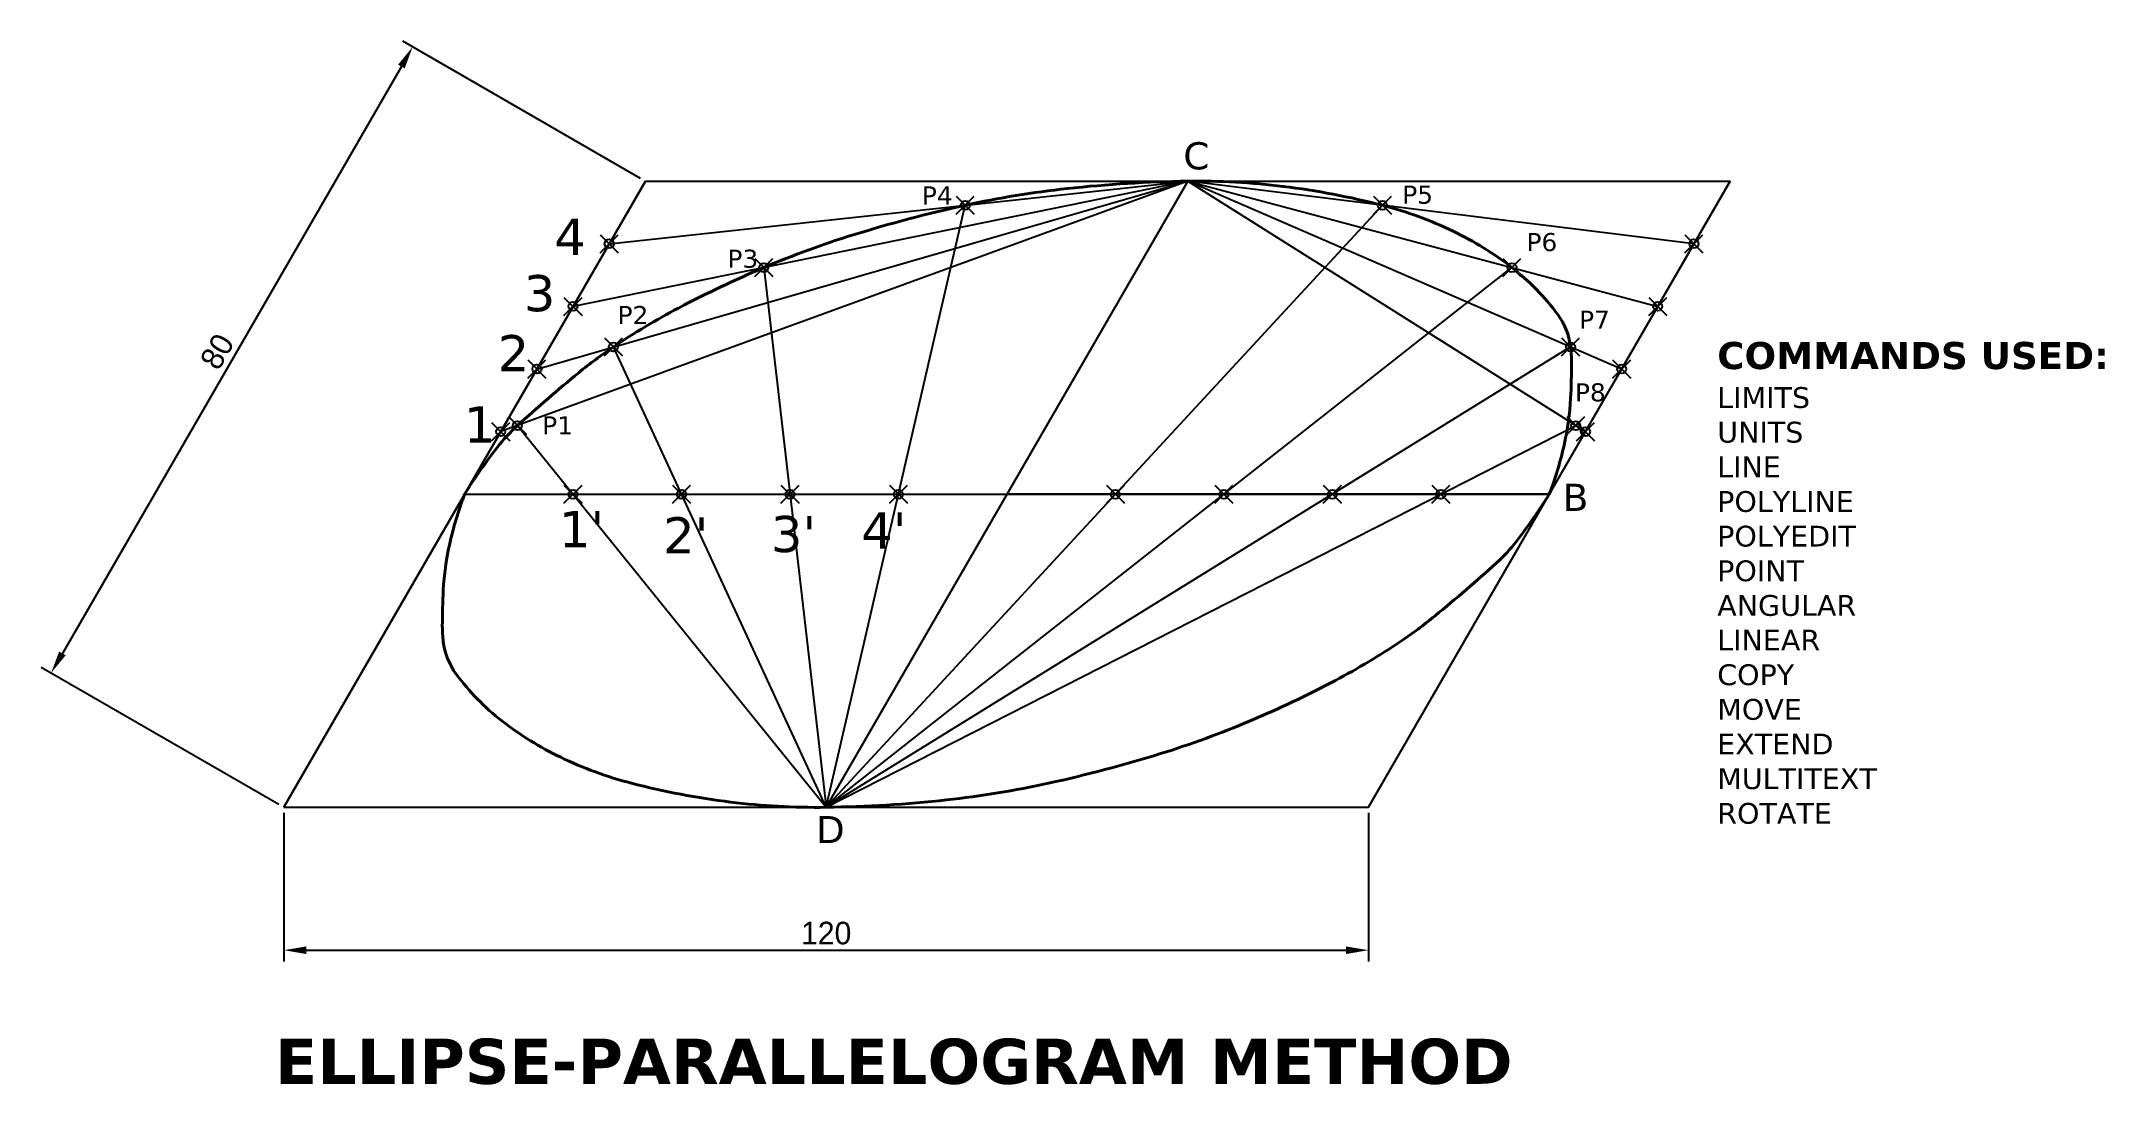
# Model space of a CAD drawing. Header units: millimetres. Extents: x 1274 to 1502, y 839 to 954.
import ezdxf

# ---------------------------------------------------------------- set-up
doc = ezdxf.new("R2010")
doc.units = ezdxf.units.MM
doc.header["$PDMODE"] = 35
doc.header["$PDSIZE"] = -4
doc.dimstyles.new('ISO-25', dxfattribs={"dimtxt": 2.5, "dimasz": 2.5, "dimexe": 1.25, "dimexo": 0.625, "dimtad": 1, "dimtxsty": 'Standard', "dimcen": 2.5, "dimadec": 0, "dimazin": 0, "dimtfac": 1, "dimtmove": 0, "dimatfit": 3, "dimfxl": 1, "dimarcsym": 0})

# ---------------------------------------------------------------- blocks, each defined once
blk = doc.blocks.new('*D1')
at = {"color": 0, "lineweight": -2}
for p, q in [((1300.89, 868.82), (1300.89, 852.38)), ((1420.89, 868.82), (1420.89, 852.38)), ((1303.39, 853.63), (1418.39, 853.63))]:
    blk.add_line(p, q, dxfattribs=at)
at = {"color": 0}
for points in [[(1303.39, 854.05), (1303.39, 853.21), (1300.89, 853.63)], [(1418.39, 854.05), (1418.39, 853.21), (1420.89, 853.63)]]:
    blk.add_solid(points, dxfattribs=at)
at = {"layer": 'Defpoints', "color": 0}
for p in [(1300.89, 869.45), (1420.89, 869.45), (1420.89, 853.63)]:
    blk.add_point(p, dxfattribs=at)
at = {"color": 0, "insert": (1360.89, 855.51), "char_height": 2.5, "attachment_point": 5}
blk.add_mtext('120', dxfattribs=at)
blk = doc.blocks.new('*D2')
at = {"color": 0, "lineweight": -2}
for p, q in [((1340.35, 939.04), (1314.06, 954.21)), ((1313.9, 951.42), (1276.4, 886.47)), ((1300.35, 869.76), (1274.06, 884.93))]:
    blk.add_line(p, q, dxfattribs=at)
at = {"color": 0}
for points in [[(1313.54, 951.63), (1314.26, 951.21), (1315.15, 953.59)], [(1276.04, 886.68), (1276.76, 886.26), (1275.15, 884.31)]]:
    blk.add_solid(points, dxfattribs=at)
at = {"layer": 'Defpoints', "color": 0}
for p in [(1340.89, 938.73), (1275.15, 884.31), (1300.89, 869.45)]:
    blk.add_point(p, dxfattribs=at)
at = {"color": 0, "insert": (1293.52, 919.88), "char_height": 2.5, "attachment_point": 5, "rotation": 60}
blk.add_mtext('80', dxfattribs=at)

msp = doc.modelspace()

# ---------------------------------------------------------------- linework, layer by layer
for p, q in [((1300.887, 869.445), (1340.887, 938.727)), ((1300.887, 869.445), (1340.887, 938.727)), ((1340.887, 938.727), (1300.887, 869.445)), ((1340.887, 938.727), (1320.887, 904.086)), ((1400.887, 938.727), (1324.887, 911.014)), ((1328.887, 917.943), (1400.887, 938.727)), ((1400.887, 938.727), (1332.887, 924.871)), ((1336.887, 931.799), (1400.887, 938.727)), ((1340.887, 938.727), (1460.887, 938.727)), ((1340.887, 938.727), (1340.887, 938.727)), ((1400.887, 938.727), (1360.887, 869.445)), ((1456.887, 931.799), (1400.887, 938.727)), ((1400.887, 938.727), (1452.887, 924.871)), ((1448.887, 917.943), (1400.887, 938.727)), ((1400.887, 938.727), (1444.887, 911.014)), ((1420.887, 869.445), (1460.887, 938.727)), ((1460.887, 938.727), (1440.887, 904.086)), ((1360.887, 869.445), (1376.271, 936.062)), ((1422.425, 936.062), (1360.887, 869.445)), ((1353.99, 929.171), (1360.887, 869.445)), ((1360.887, 869.445), (1436.749, 929.171)), ((1360.887, 869.445), (1337.357, 920.388)), ((1443.24, 920.388), (1360.887, 869.445)), ((1326.74, 911.69), (1360.887, 869.445)), ((1360.887, 869.445), (1443.813, 911.69)), ((1320.887, 904.086), (1440.887, 904.086)), ((1320.887, 904.086), (1380.887, 904.086)), ((1440.887, 904.086), (1380.887, 904.086)), ((1300.887, 869.445), (1420.887, 869.445)), ((1300.887, 869.445), (1300.887, 869.445))]:
    msp.add_line(p, q)
at = {"lineweight": 40}
for points in [[(1320.887, 904.086, -0.0234784), (1324.487, 909.247, -0.0445177), (1326.74, 911.69, -0.0126113), (1333.523, 917.539, -0.0236584), (1337.357, 920.388, -0.0264775), (1344.551, 924.688, -0.0212286), (1353.99, 929.171, -0.025251), (1363.881, 932.787, -0.020744), (1376.271, 936.062, -0.027298), (1387.559, 937.912, -0.0233796), (1400.887, 938.727, -0.0343696), (1411.451, 938.152, -0.0325484), (1422.425, 936.062, -0.0488373), (1430.25, 933.199, -0.0532422), (1436.749, 929.171, -0.0683976), (1441.812, 923.981, -0.1298309), (1443.24, 920.388, -0.0300076), (1443.343, 918.668, -0.0129597), (1443.24, 914.683, -0.0416886), (1442.561, 909.694, -0.0358522), (1440.887, 904.086)], [(1440.887, 904.086, -0.0234784), (1437.286, 898.925, -0.0445177), (1435.033, 896.482, -0.0126113), (1428.25, 890.633, -0.0236584), (1424.416, 887.784, -0.0264775), (1417.223, 883.484, -0.0212286), (1407.783, 879.001, -0.025251), (1397.892, 875.386, -0.020744), (1385.502, 872.11, -0.027298), (1374.214, 870.26, -0.0233796), (1360.887, 869.445, -0.0343696), (1350.322, 870.02, -0.0325484), (1339.348, 872.11, -0.0488373), (1331.524, 874.973, -0.0532422), (1325.025, 879.001, -0.0683976), (1319.961, 884.192, -0.1298309), (1318.534, 887.784, -0.0300076), (1318.43, 889.504, -0.0129597), (1318.534, 893.489, -0.0416886), (1319.212, 898.478, -0.0358522), (1320.887, 904.086)]]:
    msp.add_lwpolyline(points, format="xyb", dxfattribs=at)
for p in [(1376.271, 936.062), (1422.425, 936.062), (1336.887, 931.799), (1456.887, 931.799), (1353.99, 929.171), (1436.749, 929.171), (1332.887, 924.871), (1452.887, 924.871), (1337.357, 920.388), (1443.24, 920.388), (1328.887, 917.943), (1448.887, 917.943), (1324.887, 911.014), (1326.74, 911.69), (1443.813, 911.69), (1444.887, 911.014), (1332.887, 904.086), (1344.887, 904.086), (1356.887, 904.086), (1368.887, 904.086), (1392.887, 904.086), (1404.887, 904.086), (1416.887, 904.086), (1428.887, 904.086)]:
    msp.add_point(p)

# ---------------------------------------------------------------- texts
at = {"attachment_point": 1}
for s, insert, char_height, width in [('{\\fVerdana|b0|i0|c0|p34;C}', (1400.394, 943.039), 3, 16.85473), ('{\\fVerdana|b0|i0|c0|p34;P5}', (1424.62, 938.241), 2, 16.85473), ('{\\fVerdana|b0|i0|c0|p34;P4}', (1371.483, 938.148), 2, 16.85473), ('{\\fVerdana|b0|i0|c0|p34;4}', (1330.816, 934.572), 4, 10.24185), ('{\\fVerdana|b0|i0|c0|p34;P6}', (1438.362, 932.992), 2, 16.85473), ('{\\fVerdana|b0|i0|c0|p34;P3}', (1349.97, 931.149), 2, 16.85473), ('{\\fVerdana|b0|i0|c0|p34;3}', (1327.441, 928.34), 4, 10.24185), ('{\\fVerdana|b0|i0|c0|p34;P2}', (1337.819, 924.915), 2, 16.85473), ('{\\fVerdana|b0|i0|c0|p34;P7}', (1444.183, 924.396), 2, 16.85473), ('{\\fVerdana|b0|i0|c0|p34;2}', (1324.548, 921.701), 4, 10.24185), ('{\\fVerdana|b1|i0|c0|p34;COMMANDS USED:\\fVerdana|b0|i0|c0|p34;\\P\\H0.7667x;LIMITS\\PUNITS\\PLINE\\PPOLYLINE\\PPOLYEDIT\\PPOINT \\PANGULAR\\PLINEAR\\PCOPY\\PMOVE\\PEXTEND\\PMULTITEXT\\PROTATE}', (1459.459, 920.938), 3, 49.52644), ('{\\fVerdana|b0|i0|c0|p34;P8}', (1443.728, 916.358), 2, 16.85473), ('{\\fVerdana|b0|i0|c0|p34;1}', (1320.811, 913.805), 4, 10.24185), ('{\\fVerdana|b0|i0|c0|p34;P1}', (1329.482, 912.702), 2, 16.85473), ('{\\fVerdana|b0|i0|c0|p34;B}', (1442.381, 905.243), 3, 16.85473), ("{\\fVerdana|b0|i0|c0|p34;1'}", (1331.33, 902.229), 4, 10.24185), ("{\\fVerdana|b0|i0|c0|p34;3'}", (1354.776, 901.69), 4, 10.24185), ("{\\fVerdana|b0|i0|c0|p34;4'}", (1364.775, 902.075), 4, 10.24185), ("{\\fVerdana|b0|i0|c0|p34;2'}", (1342.858, 901.549), 4, 10.24185), ('{\\fVerdana|b0|i0|c0|p34;D}', (1359.774, 868.48), 3, 16.85473), ('{\\fVerdana|b1|i0|c0|p34;ELLIPSE-PARALLELOGRAM METHOD}', (1299.906, 843.839), 5, 142.85766)]:
    msp.add_mtext(s, dxfattribs=dict(at, insert=insert, char_height=char_height, width=width))

# ---------------------------------------------------------------- dimensions: what is measured, and where the dimension line sits
dim = msp.add_aligned_dim(p1=(1340.887, 938.727), p2=(1300.887, 869.445), distance=-29.722, dimstyle='ISO-25')
dim.commit()
dim.dimension.update_dxf_attribs({"geometry": '*D2', "text_midpoint": (1293.523, 919.885)})
dim = msp.add_linear_dim(base=(1420.887, 853.631), p1=(1300.887, 869.445), p2=(1420.887, 869.445), dimstyle='ISO-25')
dim.commit()
dim.dimension.update_dxf_attribs({"geometry": '*D1', "text_midpoint": (1360.887, 855.506)})

doc.saveas('drawing.dxf')
